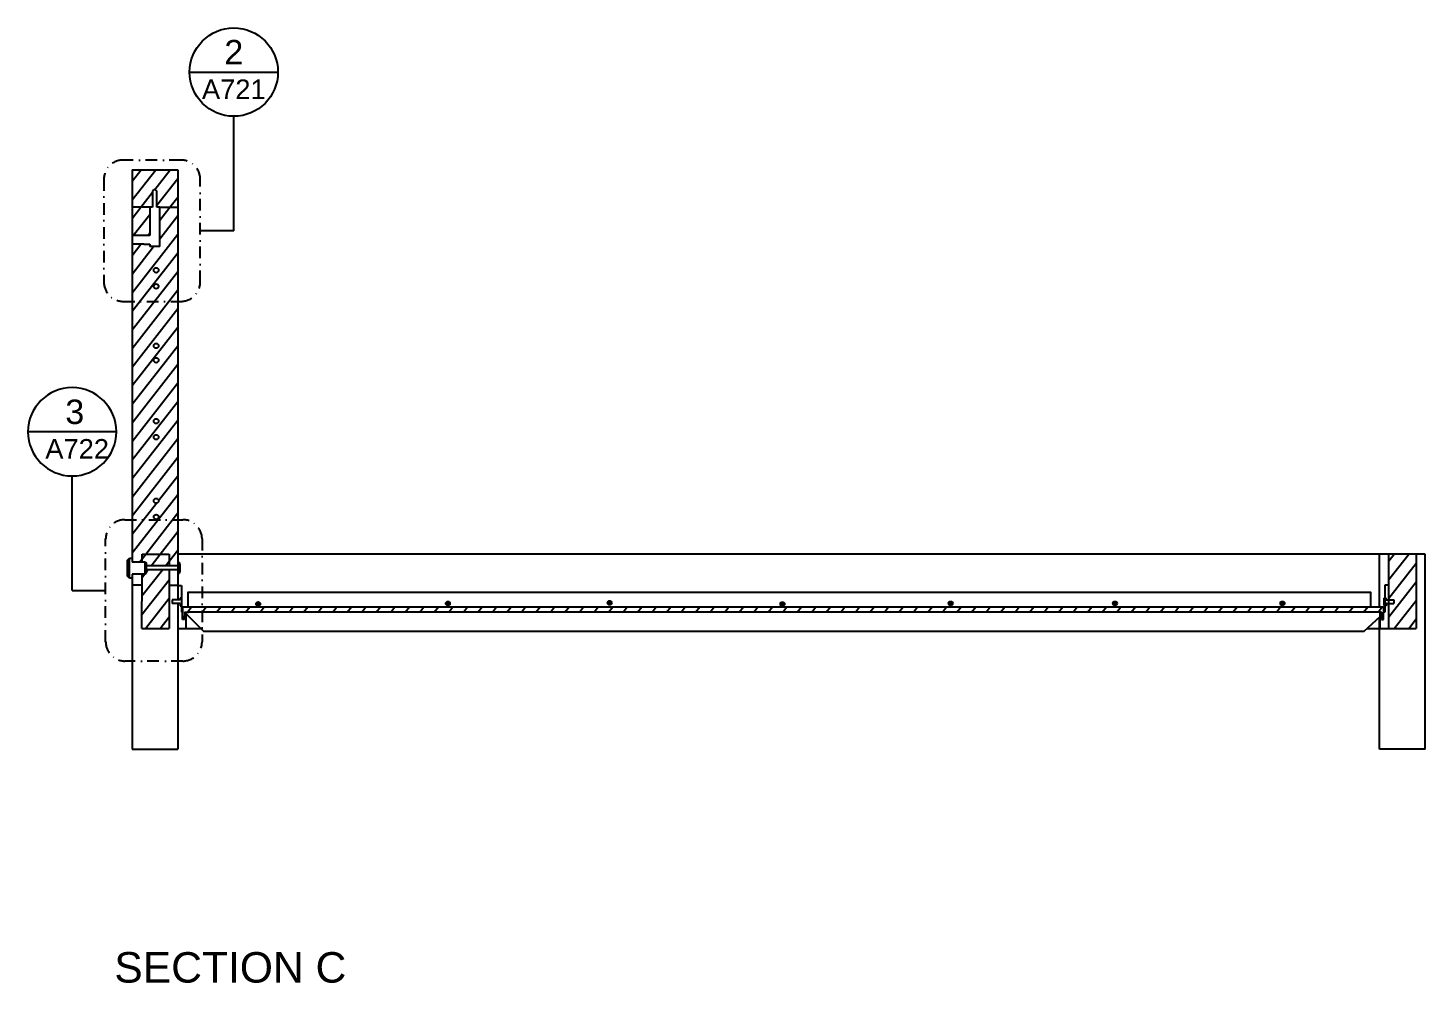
# Model space of a CAD drawing. Header units: millimetres. Extents: x -383 to 2872, y 639 to 2489.
# Drawn here: x 2643.4 to 2872.4, y 2259 to 2415.5 of the extents above; entities that cross this region are included whole.
import ezdxf
from ezdxf.enums import TextEntityAlignment as Align

# ---------------------------------------------------------------- set-up
doc = ezdxf.new("R2010")
doc.units = ezdxf.units.MM
doc.linetypes.add('TRATTOPUNTO', pattern=[25.4, 12.7, -6.35, 0, -6.35])
doc.layers.add('A-ANNO-SYMB', color=3, linetype='Continuous', lineweight=18)
for name, color, linetype in [('ARREDI_attrezzature', 175, 'Continuous'), ('Chiodi', 1, 'Continuous'), ('particolari', 6, 'Continuous'), ('SELECTIONS', 6, 'Continuous'), ('struttura', 7, 'Continuous')]:
    doc.layers.add(name, color=color, linetype=linetype)
doc.styles.add('ARIAL', font='Arial.ttf')
doc.styles.get("Standard").update_dxf_attribs({"font": 'Arial.ttf'})
pattern_1 = [(52, (1728.3032, 2293.5781), (-1.4775202, 1.1543653), [])]

# ---------------------------------------------------------------- blocks, each defined once
blk = doc.blocks.new('DETAGLI')
at = {"layer": 'SELECTIONS', "linetype": 'Continuous'}
blk.add_line((486.66, 356.17), (504.76, 356.17), dxfattribs=at)
blk.add_circle((495.71, 356.17), 9.05, dxfattribs=at)
at = {"layer": 'A-ANNO-SYMB', "linetype": 'Continuous'}
for tag, p in [('TAVOLA', (495.71, 362.76)), ('SEZIONE', (495.71, 354.67))]:
    blk.add_attdef(tag, text='', height=5, dxfattribs=at).set_placement(p, align=Align.TOP_CENTER)

msp = doc.modelspace()

# ---------------------------------------------------------------- hatches: boundary and pattern name
at = {"layer": 'ARREDI_attrezzature'}
h = msp.add_hatch(dxfattribs=at)
h.set_pattern_fill('ANSI31', color=256, scale=15, angle=7)
h.set_pattern_definition(pattern_1)
h.paths.add_polyline_path([(2663.87, 2388.83), (2664.23, 2389.04), (2664.59, 2388.83), (2664.59, 2386.11), (2665.04, 2386.11), (2668.01, 2386.11), (2668.01, 2392.27), (2660.52, 2392.27), (2660.52, 2386.11), (2663.41, 2386.11), (2663.87, 2386.11)])
h = msp.add_hatch(dxfattribs=at)
h.set_pattern_fill('ANSI31', color=256, scale=15, angle=7)
h.set_pattern_definition(pattern_1)
h.paths.add_polyline_path([(2668.01, 2386.11), (2665.04, 2386.11), (2665.04, 2379.66), (2663.41, 2379.66), (2663.41, 2380.05), (2662.41, 2380.05), (2660.52, 2380.05), (2660.52, 2327.97), (2662.14, 2327.97), (2662.14, 2329.27), (2666.6, 2329.26), (2666.6, 2327.35), (2668.01, 2327.36)])
h.paths.add_polyline_path([(2664.86, 2375.79, -1), (2664.06, 2375.79, -1)], flags=16)
h.paths.add_polyline_path([(2664.86, 2373.15, -1), (2664.06, 2373.15, -1)], flags=16)
h.paths.add_polyline_path([(2664.86, 2363.41, -1), (2664.06, 2363.41, -1)], flags=16)
h.paths.add_polyline_path([(2664.85, 2361.04, -1), (2664.04, 2361.04, -1)], flags=16)
h.paths.add_polyline_path([(2664.87, 2351.06, -1), (2664.06, 2351.06, -1)], flags=16)
h.paths.add_polyline_path([(2664.87, 2348.43, -1), (2664.06, 2348.43, -1)], flags=16)
h.paths.add_polyline_path([(2664.86, 2338, -1), (2664.06, 2338, -1)], flags=16)
h.paths.add_polyline_path([(2664.86, 2335.36, -1), (2664.06, 2335.36, -1)], flags=16)
h = msp.add_hatch(dxfattribs=at)
h.set_pattern_fill('ANSI31', color=256, scale=15, angle=7)
h.set_pattern_definition(pattern_1)
h.paths.add_polyline_path([(2663.41, 2386.11), (2660.52, 2386.11), (2660.52, 2381.47), (2662.41, 2381.47), (2663.41, 2381.47)])
h = msp.add_hatch(dxfattribs=at)
h.set_pattern_fill('ANSI31', color=256, scale=15, angle=7)
h.set_pattern_definition(pattern_1)
h.paths.add_polyline_path([(2666.6, 2329.26), (2662.14, 2329.27), (2662.14, 2327.97), (2662.65, 2327.97), (2662.85, 2327.76), (2662.85, 2327.35), (2666.6, 2327.35)])
h = msp.add_hatch(dxfattribs=at)
h.set_pattern_fill('ANSI31', color=256, scale=15, angle=7)
h.set_pattern_definition(pattern_1)
h.paths.add_polyline_path([(2870.96, 2329.27), (2866.5, 2329.27), (2866.49, 2317.06), (2870.96, 2317.06)])
h = msp.add_hatch(dxfattribs=at)
h.set_pattern_fill('ANSI31', color=256, scale=15, angle=7)
h.set_pattern_definition(pattern_1)
h.paths.add_polyline_path([(2666.6, 2326.68), (2662.85, 2326.68), (2662.85, 2326.16), (2662.65, 2325.96), (2662.14, 2325.96), (2662.13, 2317.06), (2666.6, 2317.06)])
h = msp.add_hatch(dxfattribs=at)
h.set_pattern_fill('ANSI31', color=256, scale=15, angle=7)
h.set_pattern_definition(pattern_1)
h.paths.add_polyline_path([(2865.62, 2320.64), (2668.78, 2320.63), (2668.78, 2319.76), (2668.78, 2318.55), (2669.11, 2318.55), (2669.11, 2319.76), (2669.82, 2319.76), (2865.29, 2319.76), (2865.29, 2318.56), (2865.62, 2318.56), (2865.62, 2319.76)])

# ---------------------------------------------------------------- linework, layer by layer
msp.add_line((2865.29, 2319.76), (2669.82, 2319.76))
at = {"layer": 'Chiodi'}
for p, q in [((2664.23, 2389.04), (2663.87, 2388.83)), ((2663.87, 2388.83), (2663.87, 2386.11)), ((2664.59, 2388.83), (2664.23, 2389.04)), ((2664.59, 2386.11), (2664.59, 2388.83)), ((2663.41, 2386.11), (2663.41, 2381.47)), ((2665.04, 2379.66), (2665.04, 2386.11)), ((2662.41, 2381.47), (2660.52, 2381.47)), ((2663.41, 2381.47), (2662.41, 2381.47)), ((2662.41, 2380.05), (2660.52, 2380.05)), ((2662.41, 2380.05), (2663.41, 2380.05)), ((2663.41, 2380.05), (2663.41, 2379.66)), ((2665.04, 2379.66), (2663.41, 2379.66)), ((2659.75, 2328.28), (2660.07, 2328.6)), ((2659.75, 2325.65), (2659.75, 2328.28)), ((2660.07, 2325.32), (2660.07, 2328.6)), ((2660.07, 2328.6), (2660.52, 2328.6)), ((2662.65, 2327.97), (2660.52, 2327.97)), ((2662.65, 2325.96), (2662.65, 2327.97)), ((2662.65, 2327.97), (2662.85, 2327.76)), ((2662.85, 2326.16), (2662.85, 2327.76)), ((2668.02, 2327.36), (2662.86, 2327.35)), ((2668.02, 2326.69), (2662.86, 2326.68)), ((2668.17, 2327.94), (2668.02, 2327.94)), ((2668.17, 2327.94), (2668.22, 2327.94)), ((2668.22, 2327.94), (2668.23, 2326.08)), ((2668.22, 2327.81), (2668.35, 2327.68)), ((2668.35, 2327.68), (2668.35, 2326.28)), ((2660.07, 2325.32), (2659.75, 2325.65)), ((2660.52, 2325.32), (2660.07, 2325.32)), ((2662.65, 2325.96), (2660.52, 2325.96)), ((2662.65, 2325.96), (2662.85, 2326.16)), ((2667.9, 2324.14), (2668.59, 2324.14)), ((2668.17, 2326.08), (2668.02, 2326.08)), ((2668.17, 2326.08), (2668.23, 2326.08)), ((2668.35, 2326.28), (2668.23, 2326.2)), ((2668.59, 2324.14), (2668.59, 2319.76)), ((2866.5, 2324.15), (2865.8, 2324.15)), ((2865.8, 2324.15), (2865.8, 2319.76)), ((2668.38, 2321.76), (2667.09, 2321.76)), ((2667.09, 2321.76), (2667.09, 2321.16)), ((2668.38, 2322.1), (2668.59, 2322.1)), ((2668.38, 2322.1), (2668.38, 2321.76)), ((2668.69, 2322.04), (2668.59, 2322.1)), ((2668.69, 2320.85), (2668.69, 2322.04)), ((2865.71, 2322.04), (2865.8, 2322.1)), ((2865.71, 2320.85), (2865.71, 2322.04)), ((2866.01, 2322.1), (2865.8, 2322.1)), ((2866.01, 2322.1), (2866.01, 2321.76)), ((2866.01, 2321.76), (2867.31, 2321.76)), ((2867.31, 2321.76), (2867.31, 2321.16)), ((2668.38, 2321.16), (2667.09, 2321.16)), ((2668.3, 2321.16), (2668.38, 2321.16)), ((2668.38, 2321.16), (2668.38, 2320.78)), ((2668.38, 2320.78), (2668.59, 2320.78)), ((2668.59, 2320.78), (2668.69, 2320.85)), ((2668.59, 2319.76), (2668.78, 2319.76)), ((2668.78, 2320.63), (2668.78, 2319.76)), ((2668.78, 2318.55), (2668.78, 2319.76)), ((2669.1, 2319.76), (2669.82, 2319.76)), ((2669.11, 2319.76), (2669.11, 2318.55)), ((2669.35, 2317.06), (2669.35, 2319.76)), ((2681.04, 2321.13), (2681.08, 2321.18)), ((2681.13, 2321.05), (2681.04, 2321.13)), ((2681.06, 2320.98), (2681.13, 2321.05)), ((2681.11, 2320.94), (2681.06, 2320.98)), ((2681.08, 2321.18), (2681.17, 2321.1)), ((2681.18, 2321.01), (2681.11, 2320.94)), ((2681.17, 2321.1), (2681.24, 2321.18)), ((2681.24, 2320.96), (2681.18, 2321.01)), ((2681.28, 2321.14), (2681.22, 2321.06)), ((2681.22, 2321.06), (2681.28, 2321)), ((2681.24, 2321.18), (2681.28, 2321.14)), ((2681.28, 2321), (2681.24, 2320.96)), ((2712.14, 2321.21), (2712.18, 2321.26)), ((2712.23, 2321.14), (2712.14, 2321.21)), ((2712.16, 2321.06), (2712.23, 2321.14)), ((2712.21, 2321.02), (2712.16, 2321.06)), ((2712.18, 2321.26), (2712.27, 2321.19)), ((2712.28, 2321.1), (2712.21, 2321.02)), ((2712.27, 2321.19), (2712.34, 2321.26)), ((2712.34, 2321.04), (2712.28, 2321.1)), ((2712.38, 2321.22), (2712.32, 2321.15)), ((2712.32, 2321.15), (2712.39, 2321.09)), ((2712.34, 2321.26), (2712.38, 2321.22)), ((2712.39, 2321.09), (2712.34, 2321.04)), ((2738.65, 2321.32), (2738.69, 2321.37)), ((2738.74, 2321.25), (2738.65, 2321.32)), ((2738.67, 2321.17), (2738.74, 2321.25)), ((2738.72, 2321.13), (2738.67, 2321.17)), ((2738.69, 2321.37), (2738.78, 2321.29)), ((2738.79, 2321.2), (2738.72, 2321.13)), ((2738.78, 2321.29), (2738.85, 2321.37)), ((2738.86, 2321.15), (2738.79, 2321.2)), ((2738.9, 2321.33), (2738.83, 2321.25)), ((2738.83, 2321.25), (2738.9, 2321.19)), ((2738.85, 2321.37), (2738.9, 2321.33)), ((2738.9, 2321.19), (2738.86, 2321.15)), ((2766.97, 2321.11), (2767.01, 2321.16)), ((2767.06, 2321.04), (2766.97, 2321.11)), ((2766.99, 2320.96), (2767.06, 2321.04)), ((2767.04, 2320.92), (2766.99, 2320.96)), ((2767.01, 2321.16), (2767.1, 2321.09)), ((2767.11, 2321), (2767.04, 2320.92)), ((2767.1, 2321.09), (2767.17, 2321.16)), ((2767.17, 2320.94), (2767.11, 2321)), ((2767.21, 2321.12), (2767.15, 2321.04)), ((2767.15, 2321.04), (2767.22, 2320.99)), ((2767.17, 2321.16), (2767.21, 2321.12)), ((2767.22, 2320.99), (2767.17, 2320.94)), ((2794.54, 2321.22), (2794.58, 2321.27)), ((2794.63, 2321.15), (2794.54, 2321.22)), ((2794.56, 2321.07), (2794.63, 2321.15)), ((2794.61, 2321.03), (2794.56, 2321.07)), ((2794.58, 2321.27), (2794.67, 2321.2)), ((2794.67, 2321.11), (2794.61, 2321.03)), ((2794.67, 2321.2), (2794.73, 2321.27)), ((2794.74, 2321.05), (2794.67, 2321.11)), ((2794.78, 2321.23), (2794.71, 2321.15)), ((2794.71, 2321.15), (2794.78, 2321.1)), ((2794.73, 2321.27), (2794.78, 2321.23)), ((2794.78, 2321.1), (2794.74, 2321.05)), ((2821.48, 2321.22), (2821.52, 2321.27)), ((2821.57, 2321.15), (2821.48, 2321.22)), ((2821.5, 2321.07), (2821.57, 2321.15)), ((2821.55, 2321.03), (2821.5, 2321.07)), ((2821.52, 2321.27), (2821.61, 2321.2)), ((2821.61, 2321.11), (2821.55, 2321.03)), ((2821.61, 2321.2), (2821.67, 2321.28)), ((2821.68, 2321.05), (2821.61, 2321.11)), ((2821.72, 2321.23), (2821.65, 2321.16)), ((2821.65, 2321.16), (2821.72, 2321.1)), ((2821.67, 2321.28), (2821.72, 2321.23)), ((2821.72, 2321.1), (2821.68, 2321.05)), ((2848.91, 2321.22), (2848.95, 2321.27)), ((2849, 2321.15), (2848.91, 2321.22)), ((2848.93, 2321.07), (2849, 2321.15)), ((2848.98, 2321.03), (2848.93, 2321.07)), ((2848.95, 2321.27), (2849.04, 2321.2)), ((2849.05, 2321.11), (2848.98, 2321.03)), ((2849.04, 2321.2), (2849.11, 2321.28)), ((2849.11, 2321.05), (2849.05, 2321.11)), ((2849.15, 2321.23), (2849.09, 2321.16)), ((2849.09, 2321.16), (2849.16, 2321.1)), ((2849.11, 2321.28), (2849.15, 2321.23)), ((2849.16, 2321.1), (2849.11, 2321.05)), ((2865.05, 2317.06), (2865.04, 2319.76)), ((2865.8, 2319.76), (2865.62, 2319.76)), ((2865.8, 2320.79), (2865.71, 2320.85)), ((2866.02, 2320.79), (2865.8, 2320.79)), ((2866.1, 2321.16), (2866.02, 2321.16)), ((2866.02, 2321.16), (2866.02, 2320.79)), ((2866.02, 2321.16), (2867.31, 2321.16)), ((2669.11, 2318.55), (2668.78, 2318.55))]:
    msp.add_line(p, q, dxfattribs=at)
for centre, radius in [((2664.46, 2375.79), 0.401), ((2664.46, 2373.15), 0.401), ((2664.46, 2363.41), 0.401), ((2664.45, 2361.04), 0.401), ((2664.46, 2351.06), 0.401), ((2664.46, 2348.43), 0.401), ((2664.46, 2338), 0.401), ((2664.46, 2335.36), 0.401), ((2681.17, 2321.09), 0.341), ((2712.27, 2321.17), 0.341), ((2738.78, 2321.28), 0.341), ((2767.1, 2321.07), 0.341), ((2794.66, 2321.18), 0.341), ((2821.6, 2321.18), 0.341), ((2849.04, 2321.18), 0.341)]:
    msp.add_circle(centre, radius, dxfattribs=at)
at = {"layer": 'particolari'}
for p, q in [((2663.87, 2386.11), (2663.41, 2386.11)), ((2665.04, 2386.11), (2664.59, 2386.11))]:
    msp.add_line(p, q, dxfattribs=at)
at = {"layer": 'SELECTIONS'}
for p, q in [((2677.18, 2382.27), (2677.18, 2401.02)), ((2677.18, 2382.27), (2671.68, 2382.27)), ((2650.68, 2323.32), (2650.68, 2342.08)), ((2650.68, 2323.32), (2656.18, 2323.32))]:
    msp.add_line(p, q, dxfattribs=at)
at = {"layer": 'SELECTIONS', "linetype": 'TRATTOPUNTO', "ltscale": 0.15}
for points in [[(2659.04, 2370.69), (2668.52, 2370.69, 0.414214), (2671.68, 2373.85), (2671.68, 2390.69, 0.414214), (2668.52, 2393.85), (2659.04, 2393.85, 0.414214), (2655.89, 2390.69), (2655.89, 2373.85, 0.414214)], [(2668.82, 2311.74), (2659.34, 2311.74, -0.414214), (2656.18, 2314.9), (2656.18, 2331.75, -0.414214), (2659.34, 2334.9), (2668.82, 2334.9, -0.414214), (2671.98, 2331.75), (2671.98, 2314.9, -0.414214)]]:
    msp.add_lwpolyline(points, format="xyb", close=True, dxfattribs=at)
at = {"layer": 'struttura'}
for p, q in [((2660.52, 2392.27), (2660.52, 2327.97)), ((2660.52, 2392.27), (2668.01, 2392.27)), ((2668.01, 2392.27), (2668.01, 2321.76)), ((2663.41, 2386.11), (2660.52, 2386.11)), ((2665.04, 2386.11), (2668.01, 2386.11)), ((2662.14, 2327.97), (2662.14, 2329.27)), ((2662.14, 2329.27), (2666.6, 2329.26)), ((2666.6, 2329.26), (2666.6, 2327.35)), ((2872.41, 2329.27), (2668.01, 2329.27)), ((2864.92, 2320.63), (2864.92, 2329.27)), ((2866.49, 2317.06), (2866.5, 2329.27)), ((2870.96, 2329.27), (2870.96, 2317.06)), ((2872.41, 2297.27), (2872.41, 2329.27)), ((2666.6, 2326.68), (2666.6, 2317.06)), ((2660.51, 2325.96), (2660.52, 2297.27)), ((2662.14, 2324.15), (2660.52, 2324.15)), ((2662.13, 2317.06), (2662.14, 2325.96)), ((2666.6, 2324.15), (2668.01, 2324.15)), ((2668.01, 2321.16), (2668.01, 2320.97)), ((2668.01, 2320.97), (2668.01, 2317.06)), ((2668.78, 2320.63), (2865.62, 2320.63)), ((2669.35, 2319.5), (2672.2, 2316.63)), ((2865.29, 2319.76), (2865.29, 2318.55)), ((2865.62, 2320.64), (2865.62, 2319.76)), ((2865.62, 2318.55), (2865.62, 2319.76)), ((2866.5, 2320.35), (2866.5, 2321.16)), ((2862.42, 2316.63), (2865.04, 2319.05)), ((2864.92, 2297.27), (2864.92, 2318.94)), ((2865.29, 2318.55), (2865.62, 2318.55)), ((2662.13, 2317.06), (2666.6, 2317.06)), ((2668.01, 2317.06), (2668.01, 2297.27)), ((2668.01, 2317.06), (2671.78, 2317.06)), ((2672.2, 2316.63), (2862.42, 2316.63)), ((2862.9, 2317.06), (2866.5, 2317.06)), ((2866.49, 2317.06), (2870.96, 2317.06)), ((2660.52, 2297.27), (2668.01, 2297.27)), ((2872.41, 2297.27), (2864.92, 2297.27))]:
    msp.add_line(p, q, dxfattribs=at)
msp.add_lwpolyline([(2669.72, 2320.65), (2669.72, 2320.65), (2669.72, 2323.01), (2863.49, 2323.01), (2863.49, 2320.65)], dxfattribs=at)

# ---------------------------------------------------------------- block references
at = {"layer": 'A-ANNO-SYMB'}
ref = msp.add_blockref('DETAGLI', (2280.61, 2123.33), dxfattribs=dict(at, xscale=0.8, yscale=0.8, zscale=0.8))
ref.add_attrib('SEZIONE', 'A721', dxfattribs={"color": 6, "linetype": 'Continuous', "height": 3.2, "style": 'ARIAL'}).set_placement((2677.18, 2407.06), align=Align.TOP_CENTER)
ref.add_attrib('TAVOLA', '2', dxfattribs={"color": 6, "linetype": 'Continuous', "height": 4, "style": 'ARIAL'}).set_placement((2677.18, 2413.54), align=Align.TOP_CENTER)
ref = msp.add_blockref('DETAGLI', (3047.26, 2064.38), dxfattribs=dict(at, xscale=-0.8, yscale=0.8, zscale=0.8))
ref.add_attrib('SEZIONE', 'A722', dxfattribs={"color": 6, "linetype": 'Continuous', "height": 3.2, "style": 'ARIAL'}).set_placement((2651.51, 2348.12), align=Align.TOP_CENTER)
ref.add_attrib('TAVOLA', '3', dxfattribs={"color": 6, "linetype": 'Continuous', "height": 4, "style": 'ARIAL'}).set_placement((2651.12, 2354.59), align=Align.TOP_CENTER)

# ---------------------------------------------------------------- texts
at = {"layer": 'struttura', "color": 2, "insert": (2657.6, 2264.03), "char_height": 5, "attachment_point": 1}
msp.add_mtext_dynamic_manual_height_columns('{\\C256;SECTION C}', width=42.5827, gutter_width=1, heights=[9.46], dxfattribs=at)

doc.saveas('drawing.dxf')
